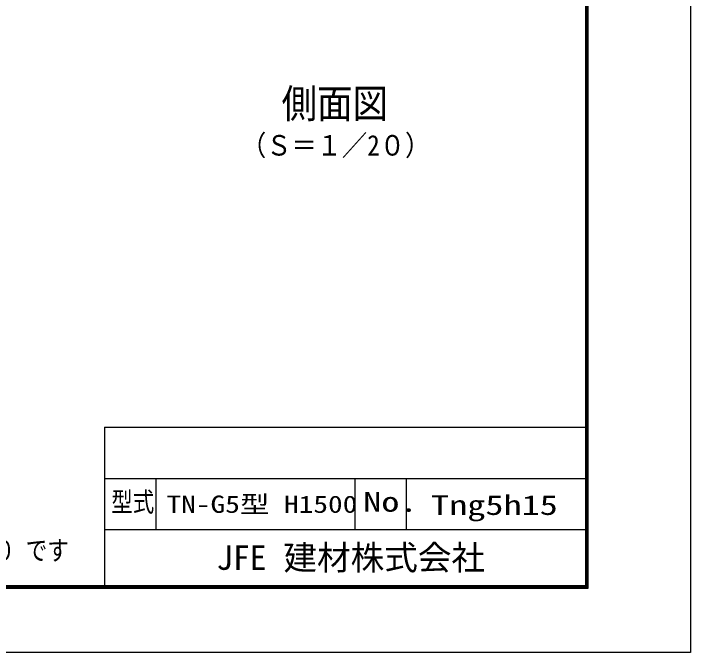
# Model space of a CAD drawing. Units: millimetres, scale not verified. Extents: x -5940 to 5940, y -4200 to 4200.
# Drawn here: x 3298 to 5940, y -4200 to -1705 of the extents above; entities that cross this region are included whole.
import ezdxf
from ezdxf.enums import TextEntityAlignment as Align

# ---------------------------------------------------------------- set-up
doc = ezdxf.new("R2010")
doc.units = ezdxf.units.MM
doc.header["$LTSCALE"] = 20
doc.layers.add('0-0_WAKU', color=7, linetype='Continuous', lineweight=25)
doc.layers.add('0-2_1', color=7, linetype='Continuous', lineweight=25)
doc.styles.add('ＭＳ ゴシック', font='')
doc.styles.get('ＭＳ ゴシック').set_extended_font_data('MS Gothic')

msp = doc.modelspace()

# ---------------------------------------------------------------- linework, layer by layer
at = {"layer": '0-0_WAKU'}
for p, q in [((3653.19, -3320), (3653.19, -3940)), ((3653.19, -3320), (5530, -3320)), ((3653.19, -3520), (5530, -3520)), ((3853.19, -3520), (3853.19, -3720)), ((4630, -3520), (4630, -3720)), ((4830, -3520), (4830, -3720)), ((3653.19, -3720), (5530, -3720))]:
    msp.add_line(p, q, dxfattribs=at)
at = {"layer": '0-0_WAKU', "color": 3}
msp.add_lwpolyline([(-5940, 4200), (5940, 4200), (5940, -4200), (-5940, -4200)], close=True, dxfattribs=at)
at = {"layer": '0-0_WAKU'}
for points in [[(-5540, 3950), (5540, 3950), (5540, -3950), (-5540, -3950)], [(-5537.5, 3947.5), (5537.5, 3947.5), (5537.5, -3947.5), (-5537.5, -3947.5)], [(-5535, 3945), (5535, 3945), (5535, -3945), (-5535, -3945)], [(-5532.5, 3942.5), (5532.5, 3942.5), (5532.5, -3942.5), (-5532.5, -3942.5)], [(-5530, 3940), (5530, 3940), (5530, -3940), (-5530, -3940)]]:
    msp.add_lwpolyline(points, close=True, dxfattribs=at)

# ---------------------------------------------------------------- texts
at = {"layer": '0-0_WAKU', "style": 'ＭＳ ゴシック'}
for s, height, width, p in [('型式', 76.97, 0.8, (3679, -3673.29)), ('TN-G5型 H1500', 67.35, 1.25, (3894.97, -3674.94)), ('No.', 76.98, 1.35, (4662.73, -3673.29)), ('Tng5h15', 76.98, 1.35, (4927.34, -3686.09)), ('（注）開口有効寸法は ４８９０ です', 76.97, 0.8, (2085.68, -3862.67))]:
    msp.add_text(s, height=height, dxfattribs=dict(at, width=width)).set_placement(p, align=Align.BOTTOM_LEFT)
msp.add_text('JFE 建材株式会社', height=96.21, dxfattribs=at).set_placement((4089.13, -3906.25), align=Align.BOTTOM_LEFT)
at = {"layer": '0-2_1', "color": 4, "style": 'ＭＳ ゴシック', "width": 0.9}
for s, height, p in [('側面図', 113, (4343.91, -2146.87)), ('（Ｓ＝１／2０）', 80.21, (4185.82, -2283.69))]:
    msp.add_text(s, height=height, dxfattribs=at).set_placement(p, align=Align.BOTTOM_LEFT)

doc.saveas('drawing.dxf')
